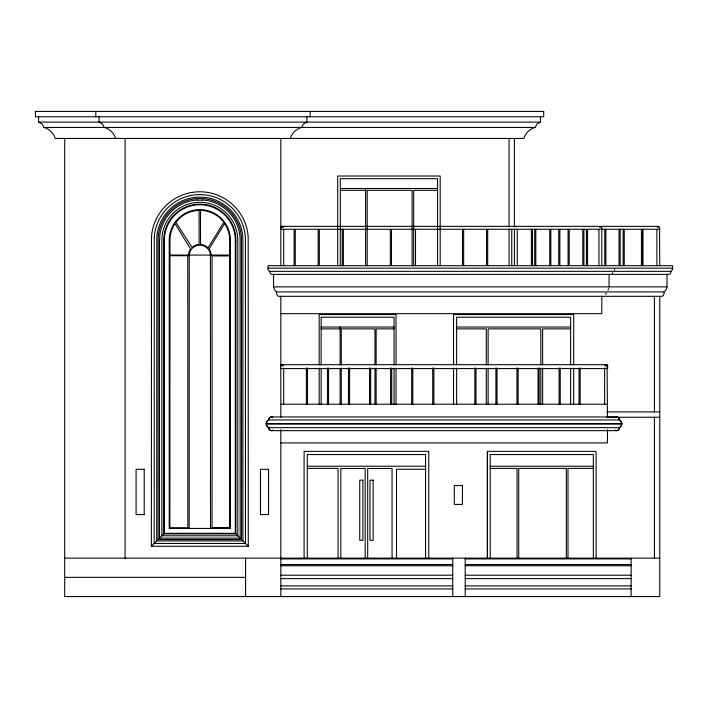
<?xml version="1.0" encoding="UTF-8"?>
<svg xmlns="http://www.w3.org/2000/svg" width="708" height="708" viewBox="0 0 708 708"><rect width="100%" height="100%" fill="white"/><g stroke="black" fill="none" stroke-linecap="round" stroke-linejoin="round"><path stroke-width="1.06" d="M159.645 240.162L159.725 237.711M271.297 430.659A3.08 3.08 0 0 0 272.677 430.154L271.297 430.659A3.018 3.018 0 0 1 268.562 427.65C265.615 426.092 265.615 421.508 268.562 419.959A3.018 3.018 0 0 1 271.297 416.95L616.739 416.95L618.686 417.924L619.473 419.959A4.717 4.717 0 0 1 621.757 424.039L620.943 426.26L619.473 427.65A3.018 3.018 0 0 1 616.739 430.659L271.297 430.659L269.35 429.685L268.562 427.65A4.717 4.717 0 0 1 266.279 423.57L621.757 423.57L621.757 424.039L266.279 424.039L266.279 423.57M621.748 423.977L621.164 421.694L619.473 419.959A3.018 3.018 0 0 0 616.739 416.95L615.367 417.454A3.08 3.08 0 0 1 616.739 416.95M266.279 424.039A4.717 4.717 0 0 1 268.562 419.959C268.456 417.959 270.934 416.083 272.677 417.454A3.08 3.08 0 0 0 271.297 416.95M621.757 423.57A4.717 4.717 0 0 1 619.473 427.65C619.589 429.65 617.102 431.517 615.367 430.154A3.08 3.08 0 0 0 616.739 430.659M280.651 365.762L281.651 364.682L606.659 364.682L607.614 365.461L607.659 368.576L280.651 368.576L280.651 365.762A1.089 1.089 0 0 1 281.554 364.691M614.65 268.916L614.464 270.014M606.145 293.015L605.844 294.581M671.122 271.35L670.52 273.315L669.37 274.385L271.199 274.385L267.996 269.297A4.328 4.328 0 0 1 268.013 268.155L268.013 265.677L672.556 265.677L672.556 268.155A4.328 4.328 0 0 1 672.573 269.297L671.122 271.35L269.447 271.35M667.016 274.385L667.016 286.882L665.927 290.076L664.051 291.917L276.518 291.917L274.642 290.076L273.554 286.882L273.554 274.385M38.63 116.767L38.63 122.103L42.082 123.989L43.967 127.44C49.268 128.909 53.649 133.184 55.242 138.441L523.858 138.441C525.451 133.184 529.832 128.909 535.133 127.44L537.018 123.989L540.47 122.103L540.47 116.767M290.271 138.441C291.864 133.184 296.254 128.909 301.555 127.44L303.44 123.989L306.891 122.103L306.891 116.767M608.65 288.599L607.986 290.076M612.845 272.73L612.402 273.571M176.814 221.197L175.965 222.303L192.027 247.481A11.399 11.399 0 0 1 199.098 244.419L199.107 210.391L197.957 210.426M151.388 546.275L156.725 540.939L156.813 237.534A43.108 43.108 0 0 1 199.833 197.125A43.108 43.108 0 0 1 242.862 237.534L242.941 540.939L248.278 546.275L151.388 546.275L151.477 237.198A48.445 48.445 0 0 1 199.833 191.788A48.445 48.445 0 0 1 248.189 237.198L248.278 546.275M158.114 539.558L164.353 533.31L164.353 240.242A35.48 35.48 0 0 1 199.833 204.762A35.48 35.48 0 0 1 235.313 240.242L235.313 533.31L241.552 539.558L158.114 539.558L158.194 237.614A41.719 41.719 0 0 1 199.833 198.514A41.719 41.719 0 0 1 241.472 237.614L241.552 539.558M197.311 200.125L202.355 200.125M38.63 122.103L540.47 122.103M43.967 127.44L535.133 127.44M340.327 188.505L437.562 188.505M340.327 190.319L365.629 190.319M437.562 190.319L413.676 190.319L413.676 265.677M281.457 226.356L658.891 226.356M280.819 227.25L283.262 227.25M599.357 227.25L601.8 227.25L601.8 265.677M657.307 227.25L659.325 227.25M659.555 227.25L659.75 265.677M659.918 229.242L280.651 229.242L280.651 227.374A1.027 1.027 0 0 1 281.678 226.356M366.293 229.445L367.425 229.445M414.401 229.445L415.534 229.445L415.534 265.677M438.456 229.445L439.588 229.445M510.627 229.445L511.751 229.445L511.751 265.677M169.239 255.075L230.427 255.075M169.876 255.712L187.806 255.712M268.013 268.155L672.556 268.155M273.554 286.882L667.016 286.882M280.819 313.662L601.8 313.662L601.8 296.209M321.14 327.043L394.064 327.043M456.625 327.043L570.639 327.043M321.14 328.866L340.114 328.866M394.064 328.866L376.143 328.866L376.143 364.903M456.625 328.866L486.299 328.866L486.299 364.903M570.639 328.866L542.629 328.866L542.629 364.903M281.536 365.788L282.97 365.788M605.34 365.788L606.765 365.788M607.066 365.788L607.482 417.481M280.819 404.215L607.482 404.215M606.721 411.906L659.75 411.906M606.721 417.242L659.75 417.242M268.562 419.959L619.473 419.959M268.562 427.65L619.473 427.65M280.819 442.916L607.482 442.916L607.482 429.65M307.29 466.227L425.588 466.227M490.219 466.227L593.322 466.227M307.29 468.395L338.07 468.395L338.07 558.143M490.219 468.395L517.052 468.395L517.052 558.143M593.322 468.395L567.993 468.395L567.993 558.143M425.588 469.245L396.524 469.245L396.524 558.143M144.193 469.298L136.086 469.298L136.078 514.592L144.193 514.592M187.806 527.796L169.876 527.796L169.964 240.251A29.886 29.886 0 0 1 174.611 224.232L175.053 223.586L190.602 249.092A11.399 11.399 0 0 0 188.452 255.075M164.353 533.31L235.313 533.31M156.725 540.939L242.941 540.939M64.694 558.143L659.75 558.143M280.819 558.913L452.731 558.913M465.209 558.913L631.129 558.913M280.819 564.542L452.731 564.542M465.209 564.542L631.129 564.542M280.819 565.754L452.731 565.754M465.209 565.754L631.129 565.754M280.819 575.215L452.731 575.215M465.209 575.215L631.129 575.215M64.694 577.356L245.579 577.356M280.819 578.631L452.731 578.631M465.209 578.631L631.129 578.631M280.819 585.897L452.731 585.897M465.209 585.897L631.129 585.897M280.819 588.932L452.731 588.932M465.209 588.932L631.129 588.932M201.718 210.329L200.461 210.294L200.541 244.508M207.577 247.552L207.966 247.942L223.825 222.294L222.923 221.135A29.886 29.886 0 0 0 201.718 210.418M225.056 224.232L224.613 223.586L209.064 249.092A11.399 11.399 0 0 1 211.196 255.075M115.643 138.441C114.05 133.184 109.669 128.909 104.368 127.44L102.483 123.989L99.032 122.103L99.032 116.767M659.75 296.333L659.75 596.57L64.694 596.57L64.694 138.768M656.891 229.445L656.891 265.677M654.413 296.333L654.413 411.906M654.413 417.242L654.413 558.143M642.891 265.677L642.891 229.445L641.457 229.445L641.457 265.677M642.59 229.445L642.59 265.677M641.758 229.445L641.758 265.677M631.129 558.143L631.129 596.57M624.244 265.677L624.244 229.445L623.111 229.445L623.111 265.677M620.181 265.677L620.181 229.445L619.049 229.445L619.049 265.677M609.075 274.385L609.075 286.882M605.898 265.677L605.898 229.445L604.765 229.445L604.765 265.677M604.623 367.983L604.623 404.215M598.941 229.445L598.941 265.677M596.101 558.143L596.101 451.35L487.352 451.35L487.352 558.143M593.322 558.143L593.322 454.536L490.219 454.536L490.219 558.143M587.543 265.677L587.543 229.445L586.419 229.445L586.419 265.677M583.923 265.677L583.923 229.445L582.79 229.445L582.79 265.677M580.153 367.992L580.153 404.215M579.02 367.992L579.02 404.215M573.71 364.85L573.71 314.556L453.554 314.556L453.554 364.85M573.71 368.133L573.71 404.215M570.639 364.903L570.639 317.228L456.625 317.228L456.625 364.903M570.639 368.178L570.639 404.215M569.197 265.677L569.197 229.445L568.073 229.445L568.073 265.677M566.347 558.143L566.347 468.395L518.707 468.395L518.707 558.143M560.232 367.992L560.232 404.215M559.869 265.677L559.869 229.445L558.736 229.445L558.736 265.677M559.099 367.992L559.099 404.215M550.851 265.677L550.851 229.445L549.727 229.445L549.727 265.677M542.629 368.178L542.629 404.215M540.806 364.903L540.806 328.866L488.122 328.866L488.122 364.903M540.806 368.178L540.806 404.215M539.169 367.992L539.169 404.215M538.036 367.992L538.036 404.215M535.814 265.677L535.814 229.445L534.682 229.445L534.682 265.677M532.505 265.677L532.505 229.445L531.381 229.445L531.381 265.677M518.106 367.992L518.106 404.215M517.265 229.445L517.265 265.677M516.973 367.992L516.973 404.215M515.831 226.365L515.831 226.87M514.406 138.768L514.406 227.047M514.406 229.259L514.406 265.677M509.07 138.768L509.07 227.047M509.07 229.259L509.07 265.677M497.043 367.992L497.043 404.215M495.919 367.992L495.919 404.215M488.122 368.178L488.122 404.215M487.697 265.677L487.697 229.445L486.573 229.445L486.573 265.677M487.449 451.35L487.449 558.143M486.299 368.178L486.299 404.215M475.988 367.992L475.988 404.215M474.856 367.992L474.856 404.215M465.209 558.143L465.209 596.57M463.643 265.677L463.643 229.445L462.51 229.445L462.51 265.677M456.625 368.178L456.625 404.215M453.554 368.133L453.554 404.215M452.731 558.143L452.731 596.57M440.181 265.677L440.181 176.018L337.707 176.018L337.707 265.677M437.562 265.677L437.562 178.69L340.327 178.69L340.327 265.677M433.862 367.992L433.862 404.215M432.73 367.992L432.73 404.215M428.765 558.143L428.765 451.35L304.104 451.35L304.104 558.143M425.588 558.143L425.588 454.536L307.29 454.536L307.29 558.143M412.799 367.992L412.799 404.215M412.118 265.677L412.118 190.319L367.186 190.319L367.186 265.677M411.667 367.992L411.667 404.215M396.029 364.85L396.029 314.556L319.175 314.556L319.175 364.85M396.029 368.133L396.029 404.215M394.064 364.903L394.064 317.228L321.14 317.228L321.14 364.903M394.064 368.178L394.064 404.215M392.055 558.143L392.055 468.484L367.691 468.484L367.691 558.143M391.736 367.992L391.736 404.215M391.48 265.677L391.48 229.445L390.347 229.445L390.347 265.677M390.612 367.992L390.612 404.215M376.143 368.178L376.143 404.215M374.983 364.903L374.983 328.866L341.283 328.866L341.283 364.903M374.983 368.178L374.983 404.215M370.682 367.992L370.682 404.215M369.549 367.992L369.549 404.215M365.629 188.505L365.629 265.677M365.178 558.143L365.178 468.484L340.822 468.484L340.822 558.143M349.619 367.992L349.619 404.215M348.486 367.992L348.486 404.215M343.371 265.677L343.371 229.445L342.238 229.445L342.238 265.677M341.283 368.178L341.283 404.215M340.114 327.043L340.114 364.903M340.114 368.178L340.114 404.215M328.556 367.992L328.556 404.215M327.423 367.992L327.423 404.215M321.14 368.178L321.14 404.215M319.308 265.677L319.308 229.445L318.184 229.445L318.184 265.677M319.175 368.133L319.175 404.215M310.122 111.43L310.122 116.767M307.493 367.992L307.493 404.215M306.36 367.992L306.36 404.215M295.254 265.677L295.254 229.445L294.13 229.445L294.13 265.677M283.687 229.445L283.687 265.677M283.687 367.983L283.687 404.215M280.819 138.768L280.819 265.677M280.819 296.209L280.819 366.107M280.819 368.319L280.819 417.481M280.819 429.65L280.819 596.57M245.579 558.143L245.579 596.57M235.914 240.224L235.914 533.912L163.76 533.912L163.76 240.224A36.073 36.073 0 0 1 199.833 204.161A36.073 36.073 0 0 1 235.906 240.224M229.702 240.251L229.702 255.075M210.515 528.433L210.426 254.464A10.682 10.682 0 0 0 189.24 254.464L189.178 528.433M187.806 255.075L187.806 528.433M159.495 240.162L159.495 538.168L240.171 538.168L240.092 237.702A40.338 40.338 0 0 0 238.446 228.578M144.202 469.298L144.202 514.592M125.095 138.768L125.095 558.143M95.801 111.43L95.801 116.767M276.518 291.917A6.115 6.115 0 0 0 276.527 293.563L277.456 295.758L278.695 296.325L661.874 296.325L663.369 295.431L664.042 293.563A6.115 6.115 0 0 0 664.051 291.917M282.828 226.356A1.027 1.027 0 0 1 283.713 226.87M606.756 364.691A1.089 1.089 0 0 1 607.659 365.762M159.636 236.861A40.338 40.338 0 0 1 165.778 218.622M166.238 217.914A40.338 40.338 0 0 1 191.443 200.78M192.275 200.612A40.338 40.338 0 0 1 197.302 199.983M202.364 199.983A40.338 40.338 0 0 1 207.391 200.612M208.223 200.78A40.338 40.338 0 0 1 230.914 214.524M231.445 215.179A40.338 40.338 0 0 1 238.198 227.772M200.541 244.419A11.399 11.399 0 0 1 207.621 247.49M176.823 221.188A29.886 29.886 0 0 1 197.966 210.418M225.082 224.232A29.886 29.886 0 0 1 229.728 240.251M154.282 237.375L154.194 543.47L245.472 543.47L245.384 237.375A45.648 45.648 0 0 0 199.833 194.594A45.648 45.648 0 0 0 154.282 237.375M604.88 364.903L604.774 365.001A1.089 1.089 0 0 1 605.544 364.682A2.106 1.487 -90 0 0 605.128 364.762L604.88 364.903M543.7 111.43L35.4 111.43L35.4 116.767L543.7 116.767L543.7 111.43M229.578 255.924L212.073 255.924L212.073 527.575L229.578 527.575L229.578 255.924M268.562 469.298L260.456 469.298L260.447 514.592L268.562 514.592L268.571 469.298M362.885 480.157L359.744 480.157L359.744 540.301L362.885 540.301L362.885 480.157M373.125 480.157L369.992 480.157L369.992 540.301L373.125 540.301L373.125 480.157M462.413 485.573L454.297 485.573L454.288 504.397L462.413 504.397L462.421 485.573M230.427 528.433L169.239 528.433L169.239 240.242A30.594 30.594 0 0 1 199.833 209.639A30.594 30.594 0 0 1 230.427 240.242L230.427 528.433M237.791 535.788L161.875 535.788L161.875 240.198A37.94 37.94 0 0 1 199.833 202.293A37.94 37.94 0 0 1 237.773 240.198L237.791 535.788M283.306 364.824L283.182 364.762A2.106 1.487 -90 0 0 282.766 364.682A1.089 1.089 0 0 1 283.536 365.001L283.306 364.824"/></g></svg>
